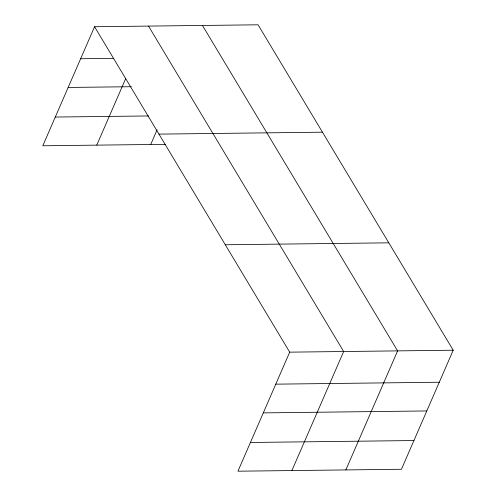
<?xml version="1.0" encoding="UTF-8"?>
<svg xmlns="http://www.w3.org/2000/svg" width="496" height="496" viewBox="0 0 496 496"><rect width="100%" height="100%" fill="white"/><g stroke="black" fill="none" stroke-linecap="round" stroke-linejoin="round"><path stroke-width="0.74" d="M94.562 26.728L289.701 352.154L237.937 471.2L401.438 469.272L453.201 350.226L258.063 24.8L94.562 26.728L42.799 145.774L165.379 144.33M96.751 145.142L125.767 78.418M150.71 144.503L157.102 129.791M291.896 470.561L343.66 351.515L148.515 26.096M345.848 469.923L397.612 350.877L202.467 25.457M80.643 58.739L113.789 58.342M68.157 87.457L131.359 86.713M55.285 117.056L148.552 115.952M158.956 134.118L322.456 132.19M225.308 244.764L388.808 242.835M289.701 352.154L453.201 350.226M275.788 384.158L439.289 382.23M263.295 412.883L426.796 410.948M250.43 442.475L413.931 440.547"/></g></svg>
